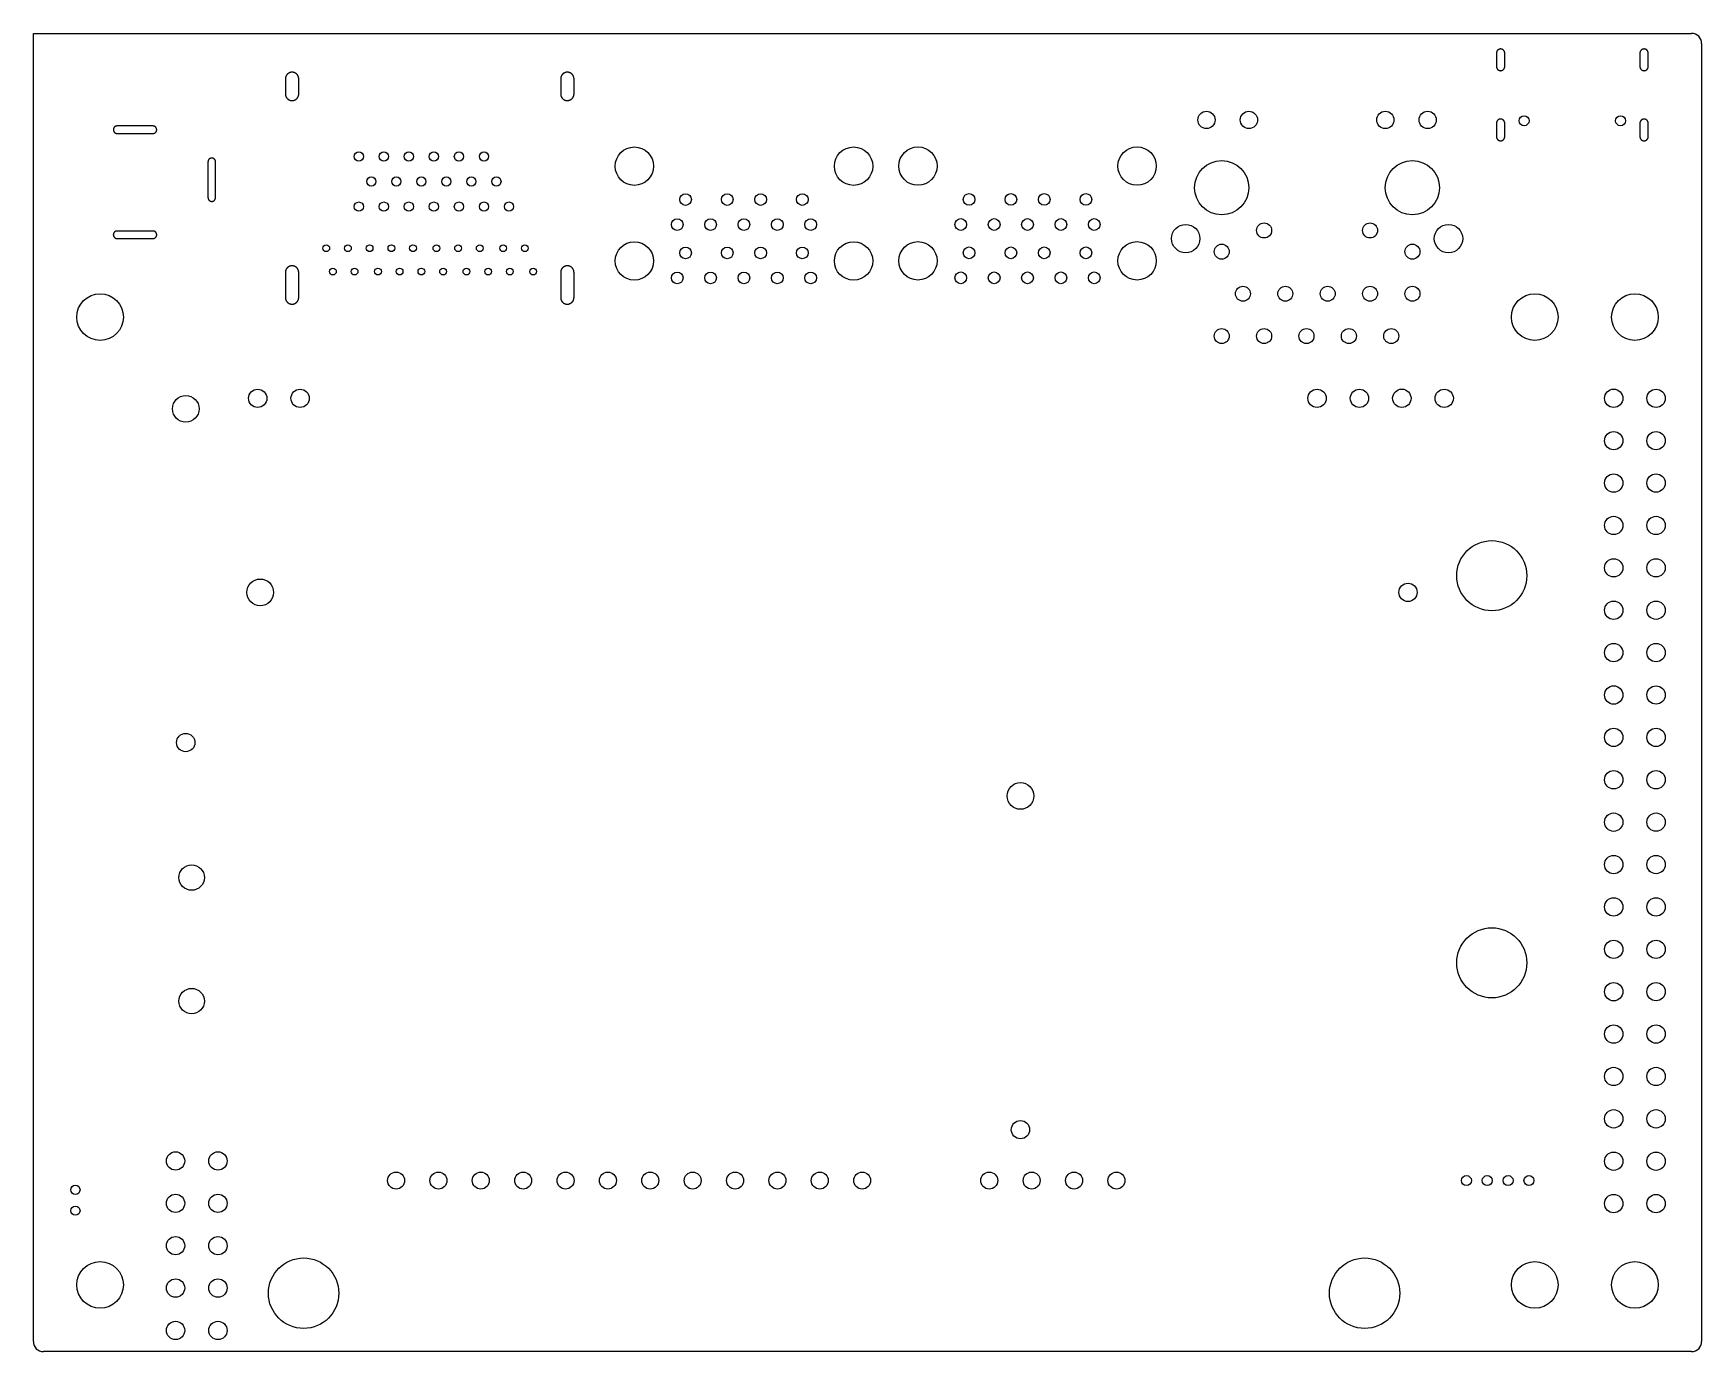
# Model space of a CAD drawing. Extents: x -1.95 to 1.98, y -1.55 to 1.56.
import ezdxf

# ---------------------------------------------------------------- set-up
doc = ezdxf.new("R2010")
doc.units = 0
doc.header["$MEASUREMENT"] = 0
doc.layers.add('VISIBLE', color=7, linetype='CONTINUOUS')

msp = doc.modelspace()

# ---------------------------------------------------------------- linework, layer by layer
at = {"layer": 'VISIBLE'}
for p, q in [((-1.9524, 1.558), (1.961, 1.558)), ((-1.9524, -1.5286), (-1.9524, 1.558)), ((1.9846, 1.5344), (1.9846, -1.5286)), ((1.961, -1.5522), (-1.9288, -1.5522))]:
    msp.add_line(p, q, dxfattribs=at)
for centre, radius in [((0.8161, 1.3537), 0.0204), ((0.9161, 1.3537), 0.0204), ((1.2381, 1.3537), 0.0204), ((1.3381, 1.3537), 0.0204), ((1.5657, 1.3519), 0.0118), ((1.7933, 1.3519), 0.0118), ((-1.1844, 1.2675), 0.0108), ((-1.1254, 1.2675), 0.0108), ((-1.0663, 1.2675), 0.0108), ((-1.0073, 1.2675), 0.0108), ((-0.9482, 1.2675), 0.0108), ((-0.8891, 1.2675), 0.0108), ((-0.5341, 1.2447), 0.0453), ((-0.0168, 1.2447), 0.0453), ((0.1351, 1.2449), 0.0453), ((0.6524, 1.2449), 0.0453), ((0.8521, 1.1938), 0.064), ((1.3021, 1.1938), 0.064), ((-1.1549, 1.2085), 0.0108), ((-1.0958, 1.2085), 0.0108), ((-1.0368, 1.2085), 0.0108), ((-0.9777, 1.2085), 0.0108), ((-0.9187, 1.2085), 0.0108), ((-0.8596, 1.2085), 0.0108), ((-1.1844, 1.1494), 0.0108), ((-1.1254, 1.1494), 0.0108), ((-1.0663, 1.1494), 0.0108), ((-1.0073, 1.1494), 0.0108), ((-0.9482, 1.1494), 0.0108), ((-0.8891, 1.1494), 0.0108), ((-0.8301, 1.1494), 0.0108), ((-0.4133, 1.166), 0.0138), ((-0.3149, 1.166), 0.0138), ((-0.2361, 1.166), 0.0138), ((-0.1377, 1.166), 0.0138), ((0.2559, 1.1662), 0.0138), ((0.3544, 1.1662), 0.0138), ((0.4331, 1.1662), 0.0138), ((0.5315, 1.1662), 0.0138), ((-0.433, 1.1069), 0.0138), ((-0.3542, 1.1069), 0.0138), ((-0.2755, 1.1069), 0.0138), ((-0.1967, 1.1069), 0.0138), ((-0.118, 1.1069), 0.0138), ((0.2362, 1.1071), 0.0138), ((0.315, 1.1071), 0.0138), ((0.3937, 1.1071), 0.0138), ((0.4725, 1.1071), 0.0138), ((0.5512, 1.1071), 0.0138), ((0.7671, 1.0738), 0.0335), ((0.9521, 1.093), 0.0177), ((1.2021, 1.093), 0.0177), ((1.3872, 1.0738), 0.0335), ((-0.5341, 1.0211), 0.0453), ((-0.0168, 1.0211), 0.0453), ((0.1351, 1.0213), 0.0453), ((0.6524, 1.0213), 0.0453), ((-1.2612, 1.051), 0.00788), ((-1.21, 1.051), 0.00788), ((-1.1588, 1.051), 0.00788), ((-1.1076, 1.051), 0.00788), ((-1.0565, 1.051), 0.00788), ((-1.0013, 1.051), 0.00788), ((-0.9502, 1.051), 0.00788), ((-0.899, 1.051), 0.00788), ((-0.8439, 1.051), 0.00788), ((-0.7927, 1.051), 0.00788), ((-0.4133, 1.04), 0.0138), ((-0.3149, 1.04), 0.0138), ((-0.2361, 1.04), 0.0138), ((-0.1377, 1.04), 0.0138), ((0.2559, 1.0402), 0.0138), ((0.3544, 1.0402), 0.0138), ((0.4331, 1.0402), 0.0138), ((0.5315, 1.0402), 0.0138), ((0.8521, 1.043), 0.0177), ((1.3021, 1.043), 0.0177), ((-1.2454, 0.9959), 0.00788), ((-1.1943, 0.9959), 0.00788), ((-1.1391, 0.9959), 0.00788), ((-1.088, 0.9959), 0.00788), ((-1.0368, 0.9959), 0.00788), ((-0.9856, 0.9959), 0.00788), ((-0.9305, 0.9959), 0.00788), ((-0.8793, 0.9959), 0.00788), ((-0.8281, 0.9959), 0.00788), ((-0.773, 0.9959), 0.00788), ((-0.433, 0.981), 0.0138), ((-0.3542, 0.981), 0.0138), ((-0.2755, 0.981), 0.0138), ((-0.1967, 0.981), 0.0138), ((-0.118, 0.981), 0.0138), ((0.2362, 0.9812), 0.0138), ((0.315, 0.9812), 0.0138), ((0.3937, 0.9812), 0.0138), ((0.4725, 0.9812), 0.0138), ((0.5512, 0.9812), 0.0138), ((0.9021, 0.9438), 0.0177), ((1.0021, 0.9438), 0.0177), ((1.1021, 0.9438), 0.0177), ((1.2021, 0.9438), 0.0177), ((1.3021, 0.9438), 0.0177), ((-1.7949, 0.8887), 0.055), ((1.5909, 0.8887), 0.055), ((1.8271, 0.8887), 0.055), ((0.8521, 0.8438), 0.0177), ((0.9521, 0.8438), 0.0177), ((1.0521, 0.8438), 0.0177), ((1.1521, 0.8438), 0.0177), ((1.2521, 0.8438), 0.0177), ((-1.4229, 0.697), 0.0216), ((-1.3229, 0.697), 0.0216), ((1.0771, 0.697), 0.0216), ((1.1771, 0.697), 0.0216), ((1.2771, 0.697), 0.0217), ((1.3771, 0.697), 0.0216), ((1.7771, 0.697), 0.0217), ((1.8771, 0.697), 0.0216), ((-1.5928, 0.6722), 0.0315), ((1.7771, 0.597), 0.0216), ((1.8771, 0.597), 0.0216), ((1.7771, 0.497), 0.0217), ((1.8771, 0.497), 0.0216), ((1.7771, 0.397), 0.0216), ((1.8771, 0.397), 0.0216), ((1.4893, 0.2785), 0.0827), ((1.7771, 0.297), 0.0216), ((1.8771, 0.297), 0.0216), ((-1.417, 0.2391), 0.0315), ((1.2917, 0.2391), 0.0216), ((1.7771, 0.197), 0.0217), ((1.8771, 0.197), 0.0216), ((1.7771, 0.097), 0.0217), ((1.8771, 0.097), 0.0217), ((1.7771, -0.003), 0.0217), ((1.8771, -0.003), 0.0216), ((-1.5928, -0.1152), 0.0216), ((1.7771, -0.103), 0.0216), ((1.8771, -0.103), 0.0216), ((1.7771, -0.203), 0.0217), ((1.8771, -0.203), 0.0216), ((0.3771, -0.2412), 0.0315), ((1.7771, -0.303), 0.0217), ((1.8771, -0.303), 0.0216), ((1.7771, -0.403), 0.0217), ((1.8771, -0.403), 0.0216), ((-1.5789, -0.4338), 0.03), ((1.7771, -0.503), 0.0217), ((1.8771, -0.503), 0.0217), ((1.4893, -0.6349), 0.0827), ((1.7771, -0.603), 0.0216), ((1.8771, -0.603), 0.0216), ((-1.5789, -0.7251), 0.03), ((1.7771, -0.703), 0.0217), ((1.8771, -0.703), 0.0216), ((1.7771, -0.803), 0.0217), ((1.8771, -0.803), 0.0216), ((1.7771, -0.903), 0.0216), ((1.8771, -0.903), 0.0216), ((1.7771, -1.003), 0.0217), ((1.8771, -1.003), 0.0217), ((0.3771, -1.0286), 0.0216), ((-1.6169, -1.1023), 0.0216), ((-1.5169, -1.1023), 0.0216), ((1.7771, -1.103), 0.0216), ((1.8771, -1.103), 0.0216), ((-1.0965, -1.1487), 0.02), ((-0.9965, -1.1487), 0.02), ((-0.8965, -1.1487), 0.02), ((-0.7965, -1.1487), 0.02), ((-0.6965, -1.1487), 0.02), ((-0.5965, -1.1487), 0.02), ((-0.4965, -1.1487), 0.02), ((-0.3965, -1.1487), 0.02), ((-0.2965, -1.1487), 0.02), ((-0.1965, -1.1487), 0.02), ((-0.0965, -1.1487), 0.02), ((0.0035, -1.1487), 0.02), ((0.3035, -1.1487), 0.02), ((0.4035, -1.1487), 0.02), ((0.5035, -1.1487), 0.02), ((0.6035, -1.1487), 0.02), ((1.4295, -1.1487), 0.0118), ((1.4787, -1.1487), 0.0118), ((1.5279, -1.1487), 0.0118), ((1.5771, -1.1487), 0.0118), ((-1.8531, -1.1704), 0.0108), ((-1.6169, -1.2023), 0.0216), ((-1.5169, -1.2023), 0.0216), ((-1.8531, -1.2197), 0.0108), ((1.7771, -1.203), 0.0217), ((1.8771, -1.203), 0.0216), ((-1.6169, -1.3023), 0.0216), ((-1.5169, -1.3023), 0.0216), ((-1.3146, -1.4144), 0.0831), ((1.1893, -1.4144), 0.0831), ((-1.7949, -1.3947), 0.055), ((1.5909, -1.3947), 0.055), ((1.8271, -1.3947), 0.055), ((-1.6169, -1.4023), 0.0216), ((-1.5169, -1.4023), 0.0216), ((-1.6169, -1.5023), 0.0216), ((-1.5169, -1.5023), 0.0216)]:
    msp.add_circle(centre, radius, dxfattribs=at)
for centre, start, end in [((1.961, 1.5344), 0, 90), ((-1.9288, -1.5286), 180, 270), ((1.961, -1.5286), 270, 0)]:
    msp.add_arc(centre, 0.0236, start, end, dxfattribs=at)
for points, weights, knots in [([(1.52, 1.4799), (1.52, 1.4877), (1.52, 1.4956), (1.52, 1.5035), (1.52, 1.5138), (1.5192, 1.5165), (1.5172, 1.5186), (1.513, 1.5211), (1.5102, 1.5217), (1.5074, 1.5211), (1.5031, 1.5186), (1.5012, 1.5165), (1.5003, 1.5138), (1.5003, 1.5113)], [1, 1, 1, 1, 1, 0.988033871711, 1, 1, 0.988033871711, 1, 1, 0.988033871711, 1, 1], [0, 0, 0, 0, 0, 0.516018, 0.516018, 0.516018, 0.677345, 0.677345, 0.677345, 0.838673, 0.838673, 0.838673, 1, 1, 1, 1, 1]), ([(1.5003, 1.5113), (1.5003, 1.5035), (1.5003, 1.4956), (1.5003, 1.4877), (1.5003, 1.4764), (1.5021, 1.4717), (1.5067, 1.47), (1.5137, 1.47), (1.5183, 1.4717), (1.52, 1.4764), (1.52, 1.4799)], [1, 1, 1, 1, 1, 0.942809041602, 1, 1, 0.942809041602, 1, 1], [0, 0, 0, 0, 0, 0.530708, 0.530708, 0.530708, 0.765354, 0.765354, 0.765354, 1, 1, 1, 1, 1]), ([(1.8586, 1.4799), (1.8586, 1.4877), (1.8586, 1.4956), (1.8586, 1.5035), (1.8586, 1.5138), (1.8578, 1.5165), (1.8558, 1.5186), (1.8515, 1.5211), (1.8488, 1.5217), (1.846, 1.5211), (1.8417, 1.5186), (1.8397, 1.5165), (1.8389, 1.5138), (1.8389, 1.5113)], [1, 1, 1, 1, 1, 0.988033871711, 1, 1, 0.988033871711, 1, 1, 0.988033871711, 1, 1], [0, 0, 0, 0, 0, 0.516018, 0.516018, 0.516018, 0.677345, 0.677345, 0.677345, 0.838673, 0.838673, 0.838673, 1, 1, 1, 1, 1]), ([(1.8389, 1.5113), (1.8389, 1.5035), (1.8389, 1.4956), (1.8389, 1.4877), (1.8389, 1.4764), (1.8407, 1.4717), (1.8453, 1.47), (1.8523, 1.47), (1.8569, 1.4717), (1.8586, 1.4764), (1.8586, 1.4799)], [1, 1, 1, 1, 1, 0.942809041602, 1, 1, 0.942809041602, 1, 1], [0, 0, 0, 0, 0, 0.530708, 0.530708, 0.530708, 0.765354, 0.765354, 0.765354, 1, 1, 1, 1, 1]), ([(-1.3261, 1.4152), (-1.3261, 1.424), (-1.3261, 1.4329), (-1.3261, 1.4418), (-1.3261, 1.4546), (-1.3275, 1.4589), (-1.3306, 1.4623), (-1.3374, 1.4662), (-1.3419, 1.4673), (-1.3464, 1.4662), (-1.3532, 1.4623), (-1.3563, 1.4589), (-1.3576, 1.4545), (-1.3576, 1.4506)], [1, 1, 1, 1, 1, 0.988033871712, 1, 1, 0.988033871712, 1, 1, 0.988033871712, 1, 1], [0, 0, 0, 0, 0, 0.42852, 0.42852, 0.42852, 0.619013, 0.619013, 0.619013, 0.809507, 0.809507, 0.809507, 1, 1, 1, 1, 1]), ([(-0.6765, 1.4152), (-0.6765, 1.424), (-0.6765, 1.4329), (-0.6765, 1.4418), (-0.6765, 1.4546), (-0.6779, 1.4589), (-0.681, 1.4623), (-0.6878, 1.4662), (-0.6923, 1.4673), (-0.6968, 1.4662), (-0.7036, 1.4623), (-0.7067, 1.4589), (-0.708, 1.4545), (-0.708, 1.4506)], [1, 1, 1, 1, 1, 0.988033871712, 1, 1, 0.988033871712, 1, 1, 0.988033871712, 1, 1], [0, 0, 0, 0, 0, 0.42852, 0.42852, 0.42852, 0.619013, 0.619013, 0.619013, 0.809507, 0.809507, 0.809507, 1, 1, 1, 1, 1]), ([(-1.3576, 1.4506), (-1.3576, 1.4417), (-1.3576, 1.4329), (-1.3576, 1.424), (-1.3576, 1.4112), (-1.3563, 1.4068), (-1.3532, 1.4035), (-1.3464, 1.3996), (-1.3419, 1.3985), (-1.3374, 1.3996), (-1.3306, 1.4035), (-1.3275, 1.4069), (-1.3261, 1.4112), (-1.3261, 1.4152)], [1, 1, 1, 1, 1, 0.988033871712, 1, 1, 0.988033871712, 1, 1, 0.988033871712, 1, 1], [0, 0, 0, 0, 0, 0.42852, 0.42852, 0.42852, 0.619013, 0.619013, 0.619013, 0.809507, 0.809507, 0.809507, 1, 1, 1, 1, 1]), ([(-0.708, 1.4506), (-0.708, 1.4417), (-0.708, 1.4329), (-0.708, 1.424), (-0.708, 1.4112), (-0.7067, 1.4068), (-0.7036, 1.4035), (-0.6968, 1.3996), (-0.6923, 1.3985), (-0.6878, 1.3996), (-0.681, 1.4035), (-0.6779, 1.4069), (-0.6765, 1.4112), (-0.6765, 1.4152)], [1, 1, 1, 1, 1, 0.988033871712, 1, 1, 0.988033871712, 1, 1, 0.988033871712, 1, 1], [0, 0, 0, 0, 0, 0.42852, 0.42852, 0.42852, 0.619013, 0.619013, 0.619013, 0.809507, 0.809507, 0.809507, 1, 1, 1, 1, 1]), ([(-1.6702, 1.3395), (-1.6913, 1.3395), (-1.7125, 1.3395), (-1.7336, 1.3395), (-1.757, 1.3395), (-1.7595, 1.3388), (-1.7614, 1.337), (-1.7636, 1.3332), (-1.7642, 1.3307), (-1.7636, 1.3281), (-1.7614, 1.3243), (-1.7595, 1.3225), (-1.757, 1.3218), (-1.7548, 1.3218)], [1, 1, 1, 1, 1, 0.988033871713, 1, 1, 0.988033871713, 1, 1, 0.988033871713, 1, 1], [0, 0, 0, 0, 0, 0.761014, 0.761014, 0.761014, 0.840676, 0.840676, 0.840676, 0.920338, 0.920338, 0.920338, 1, 1, 1, 1, 1]), ([(-1.7548, 1.3218), (-1.7336, 1.3218), (-1.7125, 1.3218), (-1.6913, 1.3218), (-1.668, 1.3218), (-1.6655, 1.3225), (-1.6636, 1.3243), (-1.6614, 1.3281), (-1.6608, 1.3307), (-1.6614, 1.3332), (-1.6636, 1.337), (-1.6655, 1.3388), (-1.668, 1.3395), (-1.6702, 1.3395)], [1, 1, 1, 1, 1, 0.988033871713, 1, 1, 0.988033871713, 1, 1, 0.988033871713, 1, 1], [0, 0, 0, 0, 0, 0.761014, 0.761014, 0.761014, 0.840676, 0.840676, 0.840676, 0.920338, 0.920338, 0.920338, 1, 1, 1, 1, 1]), ([(1.52, 1.3145), (1.52, 1.3224), (1.52, 1.3302), (1.52, 1.3381), (1.52, 1.3484), (1.5192, 1.3512), (1.5172, 1.3533), (1.513, 1.3557), (1.5102, 1.3564), (1.5074, 1.3557), (1.5031, 1.3533), (1.5012, 1.3512), (1.5003, 1.3484), (1.5003, 1.346)], [1, 1, 1, 1, 1, 0.988033871711, 1, 1, 0.988033871711, 1, 1, 0.988033871711, 1, 1], [0, 0, 0, 0, 0, 0.516018, 0.516018, 0.516018, 0.677345, 0.677345, 0.677345, 0.838673, 0.838673, 0.838673, 1, 1, 1, 1, 1]), ([(1.5003, 1.346), (1.5003, 1.3381), (1.5003, 1.3302), (1.5003, 1.3224), (1.5003, 1.311), (1.5021, 1.3064), (1.5067, 1.3046), (1.5137, 1.3046), (1.5183, 1.3064), (1.52, 1.311), (1.52, 1.3145)], [1, 1, 1, 1, 1, 0.942809041601, 1, 1, 0.942809041601, 1, 1], [0, 0, 0, 0, 0, 0.530708, 0.530708, 0.530708, 0.765354, 0.765354, 0.765354, 1, 1, 1, 1, 1]), ([(1.8586, 1.3145), (1.8586, 1.3224), (1.8586, 1.3302), (1.8586, 1.3381), (1.8586, 1.3484), (1.8578, 1.3512), (1.8558, 1.3533), (1.8515, 1.3557), (1.8488, 1.3564), (1.846, 1.3557), (1.8417, 1.3533), (1.8397, 1.3512), (1.8389, 1.3484), (1.8389, 1.346)], [1, 1, 1, 1, 1, 0.988033871711, 1, 1, 0.988033871711, 1, 1, 0.988033871711, 1, 1], [0, 0, 0, 0, 0, 0.516018, 0.516018, 0.516018, 0.677345, 0.677345, 0.677345, 0.838673, 0.838673, 0.838673, 1, 1, 1, 1, 1]), ([(1.8389, 1.346), (1.8389, 1.3381), (1.8389, 1.3302), (1.8389, 1.3224), (1.8389, 1.311), (1.8407, 1.3064), (1.8453, 1.3046), (1.8523, 1.3046), (1.8569, 1.3064), (1.8586, 1.311), (1.8586, 1.3145)], [1, 1, 1, 1, 1, 0.942809041601, 1, 1, 0.942809041601, 1, 1], [0, 0, 0, 0, 0, 0.530708, 0.530708, 0.530708, 0.765354, 0.765354, 0.765354, 1, 1, 1, 1, 1]), ([(-1.5226, 1.1703), (-1.5226, 1.1915), (-1.5226, 1.2127), (-1.5226, 1.2338), (-1.5226, 1.2572), (-1.5233, 1.2597), (-1.5251, 1.2615), (-1.5289, 1.2638), (-1.5314, 1.2643), (-1.5339, 1.2638), (-1.5378, 1.2615), (-1.5395, 1.2597), (-1.5403, 1.2572), (-1.5403, 1.255)], [1, 1, 1, 1, 1, 0.988033871713, 1, 1, 0.988033871713, 1, 1, 0.988033871713, 1, 1], [0, 0, 0, 0, 0, 0.761014, 0.761014, 0.761014, 0.840676, 0.840676, 0.840676, 0.920338, 0.920338, 0.920338, 1, 1, 1, 1, 1]), ([(-1.5403, 1.255), (-1.5403, 1.2338), (-1.5403, 1.2127), (-1.5403, 1.1915), (-1.5403, 1.1681), (-1.5395, 1.1657), (-1.5378, 1.1638), (-1.5339, 1.1616), (-1.5314, 1.161), (-1.5289, 1.1616), (-1.5251, 1.1638), (-1.5233, 1.1657), (-1.5226, 1.1681), (-1.5226, 1.1703)], [1, 1, 1, 1, 1, 0.988033871713, 1, 1, 0.988033871713, 1, 1, 0.988033871713, 1, 1], [0, 0, 0, 0, 0, 0.761014, 0.761014, 0.761014, 0.840676, 0.840676, 0.840676, 0.920338, 0.920338, 0.920338, 1, 1, 1, 1, 1]), ([(-1.6702, 1.0917), (-1.6913, 1.0917), (-1.7125, 1.0917), (-1.7336, 1.0917), (-1.7579, 1.0917), (-1.7621, 1.0901), (-1.7637, 1.086), (-1.7637, 1.0797), (-1.7621, 1.0756), (-1.7579, 1.074), (-1.7548, 1.074)], [1, 1, 1, 1, 1, 0.942809041582, 1, 1, 0.942809041582, 1, 1], [0, 0, 0, 0, 0, 0.77156, 0.77156, 0.77156, 0.88578, 0.88578, 0.88578, 1, 1, 1, 1, 1]), ([(-1.7548, 1.074), (-1.7336, 1.074), (-1.7125, 1.074), (-1.6913, 1.074), (-1.668, 1.074), (-1.6655, 1.0747), (-1.6636, 1.0765), (-1.6614, 1.0803), (-1.6608, 1.0828), (-1.6614, 1.0854), (-1.6636, 1.0892), (-1.6655, 1.091), (-1.668, 1.0917), (-1.6702, 1.0917)], [1, 1, 1, 1, 1, 0.988033871713, 1, 1, 0.988033871713, 1, 1, 0.988033871713, 1, 1], [0, 0, 0, 0, 0, 0.761014, 0.761014, 0.761014, 0.840676, 0.840676, 0.840676, 0.920338, 0.920338, 0.920338, 1, 1, 1, 1, 1]), ([(-1.3576, 0.9939), (-1.3576, 0.9792), (-1.3576, 0.9644), (-1.3576, 0.9496), (-1.3576, 0.9309), (-1.3563, 0.9265), (-1.3532, 0.9232), (-1.3464, 0.9193), (-1.3419, 0.9182), (-1.3374, 0.9193), (-1.3306, 0.9232), (-1.3275, 0.9265), (-1.3261, 0.9309), (-1.3261, 0.9349)], [1, 1, 1, 1, 1, 0.988033871709, 1, 1, 0.988033871709, 1, 1, 0.988033871709, 1, 1], [0, 0, 0, 0, 0, 0.555503, 0.555503, 0.555503, 0.703669, 0.703669, 0.703669, 0.851834, 0.851834, 0.851834, 1, 1, 1, 1, 1]), ([(-1.3261, 0.9349), (-1.3261, 0.9496), (-1.3261, 0.9644), (-1.3261, 0.9792), (-1.3261, 0.9979), (-1.3275, 1.0023), (-1.3306, 1.0056), (-1.3374, 1.0095), (-1.3419, 1.0106), (-1.3464, 1.0095), (-1.3532, 1.0056), (-1.3563, 1.0022), (-1.3576, 0.9979), (-1.3576, 0.9939)], [1, 1, 1, 1, 1, 0.988033871712, 1, 1, 0.988033871712, 1, 1, 0.988033871712, 1, 1], [0, 0, 0, 0, 0, 0.555503, 0.555503, 0.555503, 0.703669, 0.703669, 0.703669, 0.851834, 0.851834, 0.851834, 1, 1, 1, 1, 1]), ([(-0.708, 0.9939), (-0.708, 0.9792), (-0.708, 0.9644), (-0.708, 0.9496), (-0.708, 0.9309), (-0.7067, 0.9265), (-0.7036, 0.9232), (-0.6968, 0.9193), (-0.6923, 0.9182), (-0.6878, 0.9193), (-0.681, 0.9232), (-0.6779, 0.9265), (-0.6765, 0.9309), (-0.6765, 0.9349)], [1, 1, 1, 1, 1, 0.988033871709, 1, 1, 0.988033871709, 1, 1, 0.988033871709, 1, 1], [0, 0, 0, 0, 0, 0.555503, 0.555503, 0.555503, 0.703669, 0.703669, 0.703669, 0.851834, 0.851834, 0.851834, 1, 1, 1, 1, 1]), ([(-0.6765, 0.9349), (-0.6765, 0.9496), (-0.6765, 0.9644), (-0.6765, 0.9792), (-0.6765, 0.9979), (-0.6779, 1.0023), (-0.681, 1.0056), (-0.6878, 1.0095), (-0.6923, 1.0106), (-0.6968, 1.0095), (-0.7036, 1.0056), (-0.7067, 1.0022), (-0.708, 0.9979), (-0.708, 0.9939)], [1, 1, 1, 1, 1, 0.988033871712, 1, 1, 0.988033871712, 1, 1, 0.988033871712, 1, 1], [0, 0, 0, 0, 0, 0.555503, 0.555503, 0.555503, 0.703669, 0.703669, 0.703669, 0.851834, 0.851834, 0.851834, 1, 1, 1, 1, 1])]:
    msp.add_rational_spline(points, weights, degree=4, knots=knots, dxfattribs=at)

doc.saveas('drawing.dxf')
